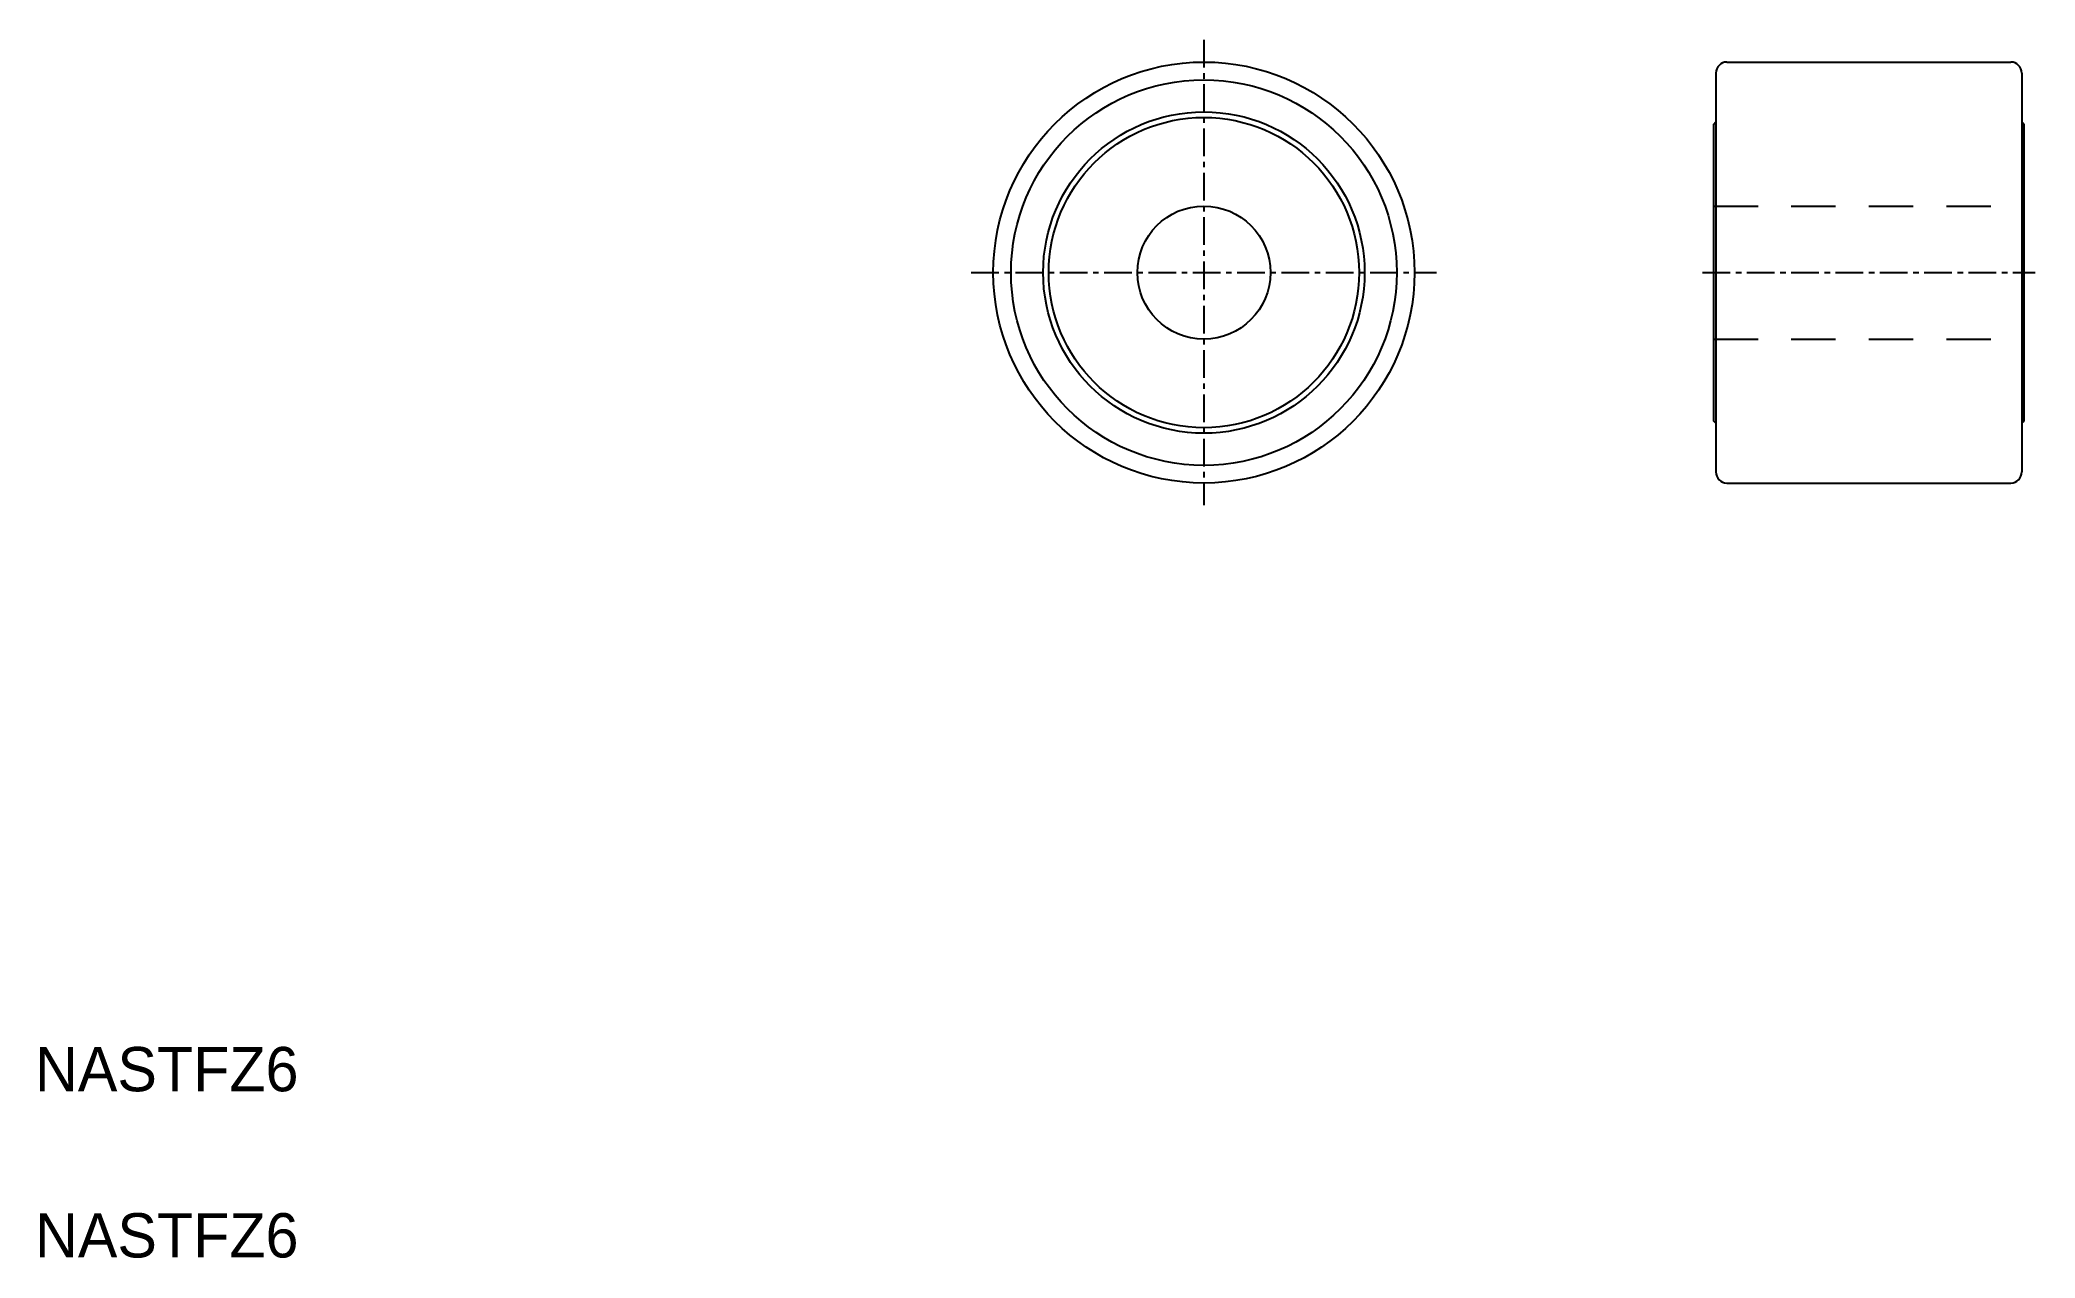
# Model space of a CAD drawing. Extents: x 124.8 to 214.8, y 105.2 to 160.2.
import ezdxf

# ---------------------------------------------------------------- set-up
doc = ezdxf.new("R2010")
doc.units = 0
doc.linetypes.add('CENTER', pattern=[2, 1.25, -0.25, 0.25, -0.25])
doc.linetypes.add('DASHED', pattern=[3.5, 2, -1.5])
doc.layers.get('0').update_dxf_attribs({"linetype": 'CONTINUOUS'})
doc.layers.add('CENTER', color=1, linetype='CENTER')

msp = doc.modelspace()

# ---------------------------------------------------------------- linework, layer by layer
for p, q in [((200.389, 158.671), (200.389, 140.671)), ((200.883, 159.171), (213.696, 159.171)), ((214.189, 158.671), (214.189, 140.671)), ((200.289, 156.371), (200.389, 156.471)), ((200.289, 142.971), (200.289, 156.371)), ((214.289, 156.371), (214.189, 156.471)), ((214.289, 142.971), (214.289, 156.371)), ((200.389, 154.151), (200.389, 154.151)), ((214.189, 154.151), (214.189, 154.151)), ((200.389, 149.671), (200.389, 149.671)), ((214.189, 149.671), (214.189, 149.671)), ((200.389, 142.871), (200.289, 142.971)), ((214.189, 142.871), (214.289, 142.971)), ((200.883, 140.171), (213.696, 140.171))]:
    msp.add_line(p, q)
at = {"color": 3, "linetype": 'DASHED'}
for p, q in [((200.289, 152.671), (214.289, 152.671)), ((200.289, 146.671), (214.289, 146.671))]:
    msp.add_line(p, q, dxfattribs=at)
for radius in [9.5, 8.7, 7.25, 7, 3]:
    msp.add_circle((177.289, 149.671), radius)
for centre, start, end in [((200.889, 158.671), 90.73414, 180), ((213.689, 158.671), 0, 89.26586), ((200.889, 140.671), 180, 269.26586), ((213.689, 140.671), 270.73414, 0)]:
    msp.add_arc(centre, 0.5, start, end)
at = {"layer": 'CENTER', "color": 1, "linetype": 'CENTER'}
for p, q in [((177.289, 160.171), (177.289, 139.171)), ((166.789, 149.671), (187.789, 149.671)), ((199.789, 149.671), (214.789, 149.671))]:
    msp.add_line(p, q, dxfattribs=at)

# ---------------------------------------------------------------- texts
for p in [(124.558, 112.723), (124.558, 105.223)]:
    msp.add_text('NASTFZ6', height=2).set_placement(p)

doc.saveas('drawing.dxf')
